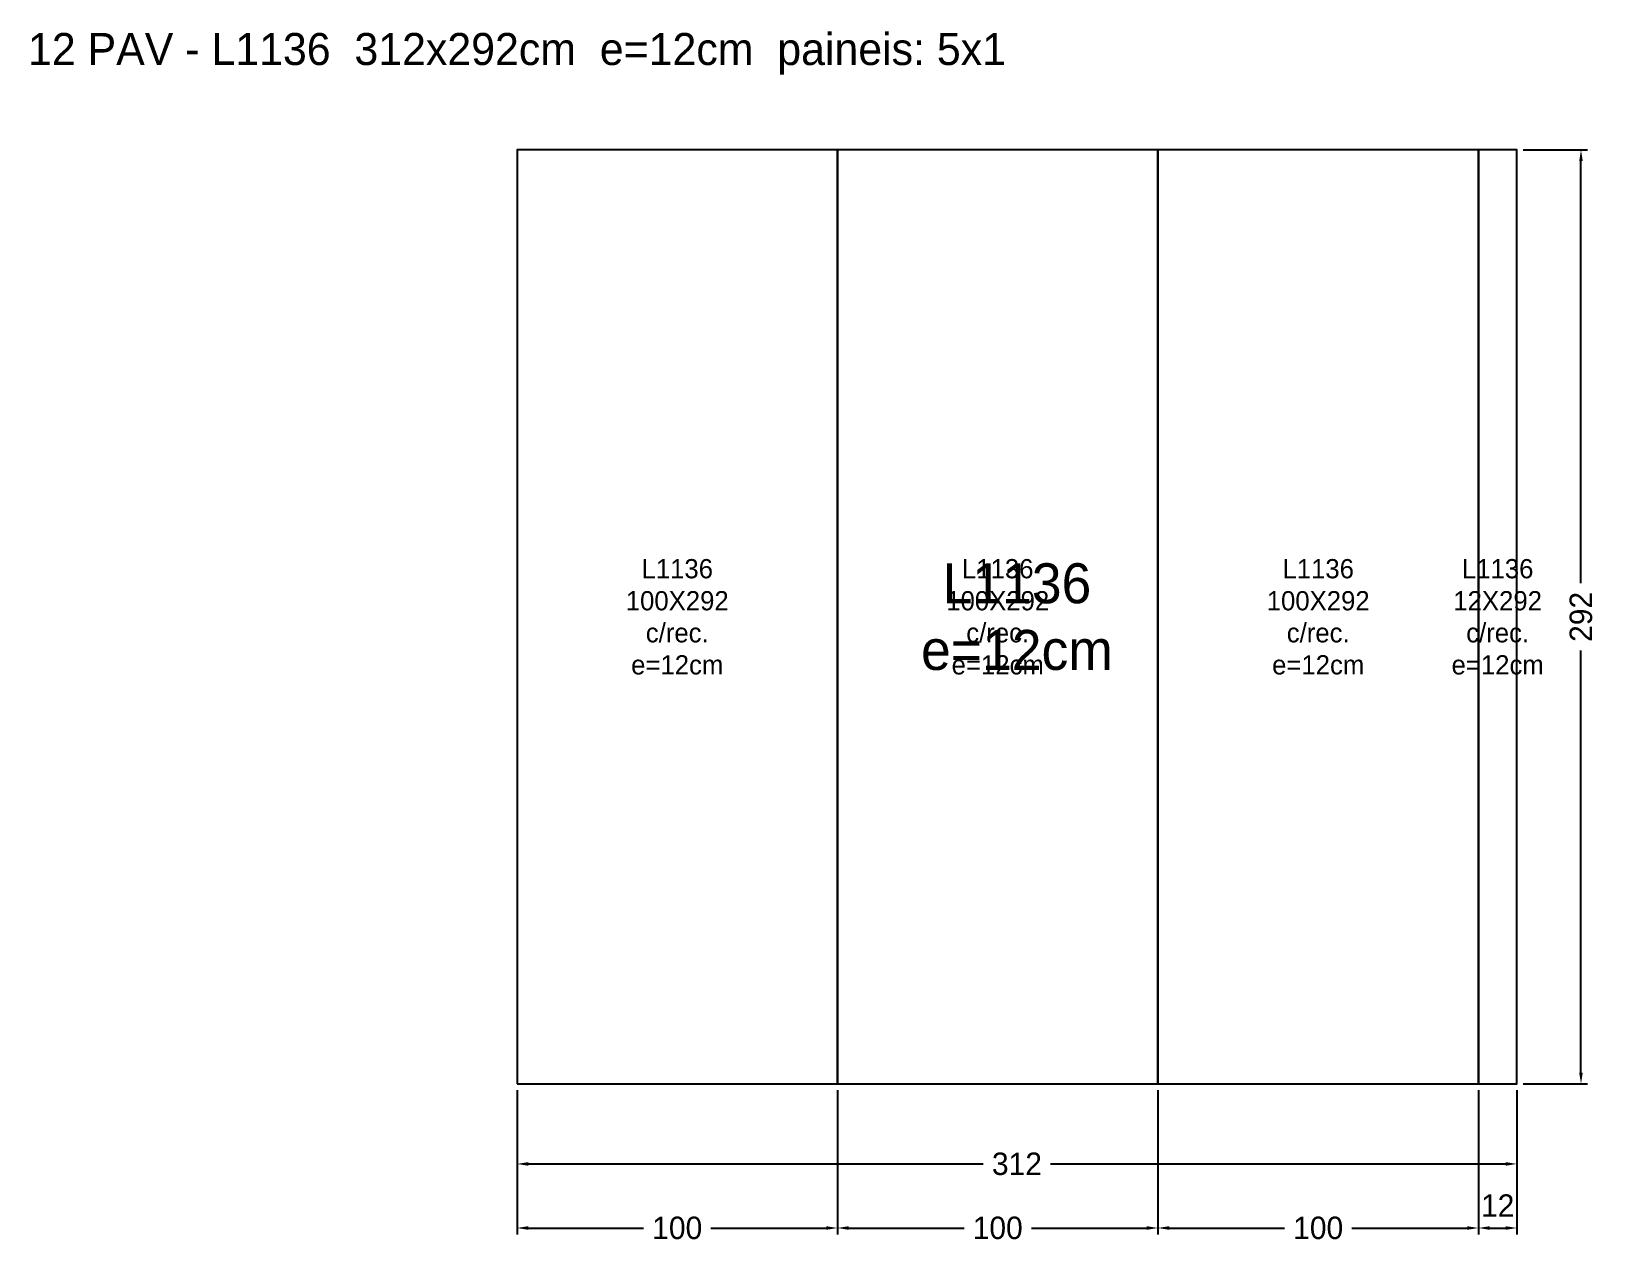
# Model space of a CAD drawing. Header units: metres. Extents: x -152 to 337, y -50 to 329.
import ezdxf

# ---------------------------------------------------------------- set-up
doc = ezdxf.new("R2010")
doc.units = ezdxf.units.M
for name, color, linetype in [('AUX00', 2, 'Continuous'), ('Contorno', 7, 'Continuous'), ('COTA', 3, 'Continuous'), ('NOMENCLATURA', 2, 'Continuous'), ('Paineis', 3, 'Continuous'), ('Texto Secao', 2, 'Continuous')]:
    doc.layers.add(name, color=color, linetype=linetype)
doc.dimstyles.new('COTA_LJ', dxfattribs={"dimtxt": 7, "dimasz": 3.5, "dimexe": 2, "dimexo": 2, "dimgap": 1.5, "dimtad": 1, "dimdec": 1, "dimcen": 2.5, "dimclrd": 3, "dimclre": 3, "dimclrt": 3, "dimazin": 3, "dimtfac": 1, "dimtmove": 0, "dimatfit": 3})

# ---------------------------------------------------------------- blocks, each defined once
blk = doc.blocks.new('_CLOSEDFILLED')
at = {"color": 0, "linetype": 'BYBLOCK'}
blk.add_solid([(-1, 0.16), (0, 0), (-1, -0.16)], dxfattribs=at)
blk = doc.blocks.new('*D1')
at = {"color": 3}
for p, q in [((0, -2), (0, -27)), ((312, -2), (312, -27)), ((3.5, -25), (145.5, -25)), ((166.5, -25), (308.5, -25))]:
    blk.add_line(p, q, dxfattribs=at)
at = {"layer": 'Defpoints'}
for p in [(0, 0), (312, 0), (0, -25)]:
    blk.add_point(p, dxfattribs=at)
at = {"layer": 'COTA', "color": 3, "xscale": 3.5, "yscale": 3.5, "rotation": 180}
blk.add_blockref('_CLOSEDFILLED', (0, -25), dxfattribs=at)
at = {"layer": 'COTA', "color": 3, "xscale": 3.5, "yscale": 3.5}
blk.add_blockref('_CLOSEDFILLED', (312, -25), dxfattribs=at)
at = {"layer": 'COTA', "color": 3, "insert": (156, -25), "char_height": 7, "attachment_point": 5}
blk.add_mtext('312', dxfattribs=at)
blk = doc.blocks.new('*D2')
at = {"color": 3}
for p, q in [((314, 291.5), (334, 291.5)), ((332, 156.25), (332, 288)), ((332, 3.5), (332, 135.25)), ((314, 0), (334, 0))]:
    blk.add_line(p, q, dxfattribs=at)
at = {"layer": 'Defpoints'}
for p in [(312, 291.5), (312, 0), (332, 0)]:
    blk.add_point(p, dxfattribs=at)
at = {"layer": 'COTA', "color": 3, "xscale": 3.5, "yscale": 3.5}
for p, rotation in [((332, 291.5), 90), ((332, 0), 270)]:
    blk.add_blockref('_CLOSEDFILLED', p, dxfattribs=dict(at, rotation=rotation))
at = {"layer": 'COTA', "color": 3, "insert": (332, 145.75), "char_height": 7, "attachment_point": 5, "rotation": 90}
blk.add_mtext('292', dxfattribs=at)
blk = doc.blocks.new('*D3')
at = {"color": 3}
for p, q in [((0, -2), (0, -47)), ((100, -2), (100, -47)), ((3.5, -45), (39.5, -45)), ((60.5, -45), (96.5, -45))]:
    blk.add_line(p, q, dxfattribs=at)
at = {"layer": 'Defpoints'}
for p in [(0, 0), (100, 0), (0, -45)]:
    blk.add_point(p, dxfattribs=at)
at = {"layer": 'COTA', "color": 3, "xscale": 3.5, "yscale": 3.5, "rotation": 180}
blk.add_blockref('_CLOSEDFILLED', (0, -45), dxfattribs=at)
at = {"layer": 'COTA', "color": 3, "xscale": 3.5, "yscale": 3.5}
blk.add_blockref('_CLOSEDFILLED', (100, -45), dxfattribs=at)
at = {"layer": 'COTA', "color": 3, "insert": (50, -45), "char_height": 7, "attachment_point": 5}
blk.add_mtext('100', dxfattribs=at)
blk = doc.blocks.new('*D4')
at = {"color": 3}
for p, q in [((100, -2), (100, -47)), ((200, -2), (200, -47)), ((103.5, -45), (139.5, -45)), ((160.5, -45), (196.5, -45))]:
    blk.add_line(p, q, dxfattribs=at)
at = {"layer": 'Defpoints'}
for p in [(100, 0), (200, 0), (100, -45)]:
    blk.add_point(p, dxfattribs=at)
at = {"layer": 'COTA', "color": 3, "xscale": 3.5, "yscale": 3.5, "rotation": 180}
blk.add_blockref('_CLOSEDFILLED', (100, -45), dxfattribs=at)
at = {"layer": 'COTA', "color": 3, "xscale": 3.5, "yscale": 3.5}
blk.add_blockref('_CLOSEDFILLED', (200, -45), dxfattribs=at)
at = {"layer": 'COTA', "color": 3, "insert": (150, -45), "char_height": 7, "attachment_point": 5}
blk.add_mtext('100', dxfattribs=at)
blk = doc.blocks.new('*D5')
at = {"color": 3}
for p, q in [((200, -2), (200, -47)), ((300, -2), (300, -47)), ((203.5, -45), (239.5, -45)), ((260.5, -45), (296.5, -45))]:
    blk.add_line(p, q, dxfattribs=at)
at = {"layer": 'Defpoints'}
for p in [(200, 0), (300, 0), (200, -45)]:
    blk.add_point(p, dxfattribs=at)
at = {"layer": 'COTA', "color": 3, "xscale": 3.5, "yscale": 3.5, "rotation": 180}
blk.add_blockref('_CLOSEDFILLED', (200, -45), dxfattribs=at)
at = {"layer": 'COTA', "color": 3, "xscale": 3.5, "yscale": 3.5}
blk.add_blockref('_CLOSEDFILLED', (300, -45), dxfattribs=at)
at = {"layer": 'COTA', "color": 3, "insert": (250, -45), "char_height": 7, "attachment_point": 5}
blk.add_mtext('100', dxfattribs=at)

msp = doc.modelspace()

# ---------------------------------------------------------------- linework, layer by layer
at = {"layer": 'Contorno'}
msp.add_lwpolyline([(0, 0), (312, 0), (312, 291.5), (0, 291.5), (0, 0)], close=True, dxfattribs=at)
at = {"layer": 'Paineis'}
for points in [[(0, 0), (100, 0), (100, 291.5), (0, 291.5)], [(100, 0), (200, 0), (200, 291.5), (100, 291.5)], [(200, 0), (300, 0), (300, 291.5), (200, 291.5)], [(300, 0), (312, 0), (312, 291.5), (300, 291.5)]]:
    msp.add_lwpolyline(points, close=True, dxfattribs=at)

# ---------------------------------------------------------------- texts
at = {"layer": 'AUX00', "char_height": 6, "attachment_point": 5}
for s, insert, width in [('\\pxqc;L1136^J100X292^Jc/rec.^Je=12cm', (50, 145.75), 100), ('\\pxqc;L1136^J100X292^Jc/rec.^Je=12cm', (150, 145.75), 100), ('\\pxqc;L1136^J100X292^Jc/rec.^Je=12cm', (250, 145.75), 100), ('\\pxqc;L1136^J12X292^Jc/rec.^Je=12cm', (306, 145.75), 12)]:
    msp.add_mtext(s, dxfattribs=dict(at, insert=insert, width=width))
at = {"layer": 'NOMENCLATURA', "insert": (0, 321.5), "char_height": 10, "width": 332, "attachment_point": 5}
msp.add_mtext('12 PAV - L1136  312x292cm  e=12cm  paineis: 5x1', dxfattribs=at)
at = {"layer": 'Texto Secao', "insert": (156, 145.75), "char_height": 12.48, "width": 312, "attachment_point": 5}
msp.add_mtext('L1136\\Pe=12cm', dxfattribs=at)

# ---------------------------------------------------------------- dimensions: what is measured, and where the dimension line sits
at = {"layer": 'COTA'}
dim = msp.add_linear_dim(base=(332, 0), p1=(312, 0), p2=(312, 291.5), angle=90, dimstyle='COTA_LJ', dxfattribs=at)
dim.commit()
dim.dimension.update_dxf_attribs({"geometry": '*D2', "text_midpoint": (332, 145.75)})
for base, p1, p2, picture, middle in [((0, -25), (0, 0), (312, 0), '*D1', (156, -25)), ((0, -45), (0, 0), (100, 0), '*D3', (50, -45)), ((100, -45), (100, 0), (200, 0), '*D4', (150, -45)), ((200, -45), (200, 0), (300, 0), '*D5', (250, -45))]:
    dim = msp.add_linear_dim(base=base, p1=p1, p2=p2, dimstyle='COTA_LJ', dxfattribs=at)
    dim.commit()
    dim.dimension.update_dxf_attribs({"geometry": picture, "text_midpoint": middle})
msp.add_linear_dim(base=(300, -45), p1=(300, 0), p2=(312, 0), dimstyle='COTA_LJ', dxfattribs=at).render()

doc.saveas('drawing.dxf')
